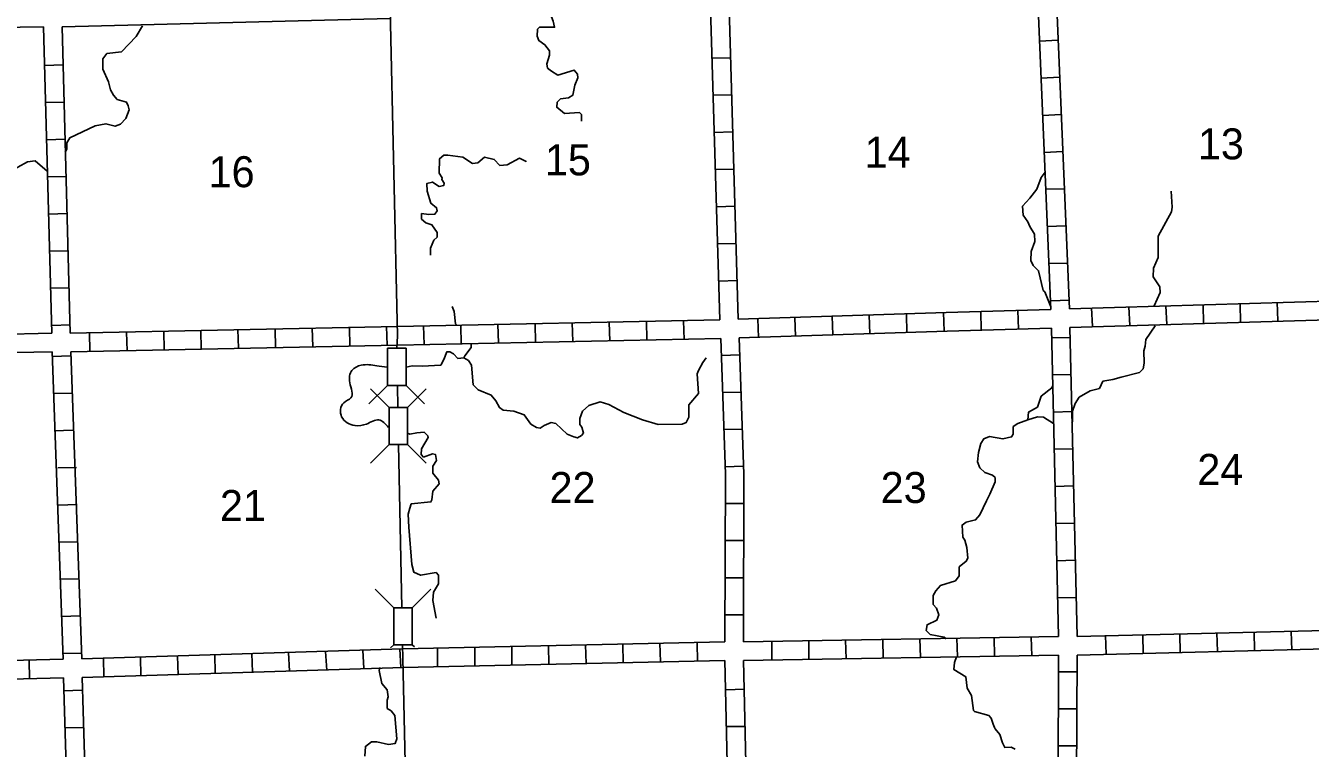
# Model space of a CAD drawing. Extents: x 2035620 to 2659331, y 15906548 to 16282978.
# Drawn here: x 2269545 to 2290298, y 16168428 to 16180099 of the extents above; entities that cross this region are included whole.
import ezdxf

# ---------------------------------------------------------------- set-up
doc = ezdxf.new("R2010")
doc.units = 0
for name, color, linetype in [('L14', 7, 'Continuous'), ('L18', 7, 'Continuous'), ('L3', 7, 'Continuous'), ('L4', 7, 'Continuous'), ('L8', 7, 'Continuous')]:
    doc.layers.add(name, color=color, linetype=linetype)

msp = doc.modelspace()

# ---------------------------------------------------------------- linework, layer by layer
at = {"layer": 'L18'}
for p, q in [((2275390, 16174890), (2275690, 16174890)), ((2275390, 16174290), (2275390, 16174890)), ((2275690, 16174290), (2275690, 16174890)), ((2275390, 16174290), (2275090, 16173990)), ((2275390, 16174290), (2275690, 16174290)), ((2275690, 16174290), (2275990, 16173990)), ((2275415, 16173932), (2275115, 16174232)), ((2275715, 16173932), (2276015, 16174232)), ((2275415, 16173932), (2275715, 16173932)), ((2275415, 16173332), (2275415, 16173932)), ((2275715, 16173332), (2275715, 16173932)), ((2275415, 16173332), (2275115, 16173032)), ((2275415, 16173332), (2275715, 16173332)), ((2275715, 16173332), (2276015, 16173032)), ((2275490, 16170698), (2275190, 16170998)), ((2275790, 16170698), (2276090, 16170998)), ((2275490, 16170698), (2275790, 16170698)), ((2275490, 16170098), (2275490, 16170698)), ((2275790, 16170098), (2275790, 16170698)), ((2275490, 16170098), (2275440, 16170048)), ((2275490, 16170098), (2275790, 16170098)), ((2275790, 16170098), (2275824, 16170065))]:
    msp.add_line(p, q, dxfattribs=at)
at = {"layer": 'L3'}
for points in [[(2278132, 16178865), (2278182, 16178915), (2278315, 16178932), (2278382, 16178974), (2278415, 16179140), (2278465, 16179257), (2278457, 16179315), (2278407, 16179382), (2278140, 16179299), (2278040, 16179365), (2277973, 16179415), (2277965, 16179482), (2278007, 16179624), (2278007, 16179690), (2277932, 16179790), (2277832, 16179857), (2277807, 16179932), (2277815, 16180040), (2277848, 16180074), (2278090, 16180074), (2278065, 16180174), (2278040, 16180240), (2278048, 16180282), (2278057, 16180290)], [(2270182, 16178057), (2270207, 16178107), (2270207, 16178207), (2270257, 16178290), (2270665, 16178482), (2270840, 16178515), (2270990, 16178474), (2271074, 16178507), (2271165, 16178599), (2271215, 16178740), (2271199, 16178807), (2271174, 16178865), (2271024, 16178907), (2270965, 16178974), (2270915, 16179065), (2270882, 16179190), (2270790, 16179399), (2270790, 16179565), (2270857, 16179649), (2271090, 16179674), (2271332, 16179924), (2271432, 16180099)], [(2278523, 16178557), (2278523, 16178665), (2278490, 16178699), (2278248, 16178682), (2278123, 16178782), (2278132, 16178865)], [(2276082, 16176390), (2276082, 16176507), (2276140, 16176632), (2276190, 16176682), (2276190, 16176757), (2276107, 16176882), (2276007, 16176915), (2275940, 16176974), (2275940, 16177065), (2276057, 16177049), (2276157, 16177057), (2276190, 16177107), (2276182, 16177157), (2276090, 16177232), (2276032, 16177424), (2276024, 16177549), (2276115, 16177574), (2276224, 16177499), (2276299, 16177515), (2276307, 16177557), (2276265, 16177615), (2276274, 16177640), (2276224, 16177715), (2276232, 16177949), (2276299, 16178007), (2276365, 16178007), (2276607, 16177974), (2276765, 16177874), (2276849, 16177882), (2276957, 16177974), (2277115, 16177940), (2277207, 16177840), (2277323, 16177849), (2277523, 16177957), (2277632, 16177907), (2277632, 16177907)], [(2268249, 16177707), (2268282, 16177665), (2268365, 16177574), (2268507, 16177574), (2268549, 16177640), (2268607, 16177757), (2268690, 16177790), (2268799, 16177665), (2268832, 16177590), (2268907, 16177524), (2268982, 16177524), (2269132, 16177624), (2269274, 16177674), (2269415, 16177815), (2269574, 16177899), (2269699, 16177915), (2269890, 16177749)], [(2286107, 16175557), (2286007, 16175799), (2285982, 16175824), (2285907, 16176140), (2285823, 16176224), (2285782, 16176307), (2285790, 16176449), (2285848, 16176615), (2285840, 16176732), (2285765, 16176857), (2285732, 16176932), (2285657, 16177040), (2285648, 16177182), (2285765, 16177315), (2285882, 16177457), (2285948, 16177649), (2286015, 16177732)], [(2287773, 16175574), (2287873, 16175790), (2287865, 16175882), (2287757, 16176040), (2287765, 16176182), (2287840, 16176357), (2287840, 16176549), (2287840, 16176699), (2288057, 16177090), (2288065, 16177165), (2288048, 16177424)], [(2276515, 16175257), (2276490, 16175282), (2276465, 16175482), (2276432, 16175565)], [(2286448, 16173682), (2286457, 16173707), (2286457, 16173874), (2286498, 16173999), (2286565, 16174099), (2286740, 16174199), (2286890, 16174240), (2286948, 16174357), (2287107, 16174382), (2287240, 16174424), (2287540, 16174499), (2287598, 16174557), (2287615, 16174649), (2287607, 16174849), (2287632, 16174924), (2287640, 16175032), (2287790, 16175249)], [(2276624, 16174732), (2276640, 16174765), (2276740, 16174899), (2276740, 16174957)], [(2275690, 16174582), (2275790, 16174607), (2275949, 16174599), (2276249, 16174615), (2276299, 16174707), (2276349, 16174832), (2276399, 16174832), (2276457, 16174799), (2276524, 16174724), (2276624, 16174732)], [(2280540, 16174732), (2280482, 16174657), (2280415, 16174532), (2280390, 16174474), (2280415, 16174157), (2280257, 16173974), (2280257, 16173774), (2280215, 16173690), (2280148, 16173665), (2279765, 16173657), (2279507, 16173732), (2279207, 16173849), (2278965, 16173982), (2278823, 16174024), (2278640, 16173965), (2278540, 16173874), (2278498, 16173757), (2278498, 16173657), (2278532, 16173615), (2278557, 16173515), (2278523, 16173482), (2278457, 16173440), (2278398, 16173457), (2278290, 16173499), (2278107, 16173674), (2278032, 16173690), (2277923, 16173640), (2277857, 16173599), (2277798, 16173607), (2277707, 16173665), (2277598, 16173815), (2277432, 16173874), (2277257, 16173890), (2277199, 16173932), (2277140, 16174040), (2277065, 16174132), (2276857, 16174215), (2276774, 16174299), (2276749, 16174615), (2276699, 16174690), (2276624, 16174732)], [(2285732, 16173732), (2285748, 16173857), (2285890, 16173940), (2285948, 16174115), (2286123, 16174249), (2286132, 16174274)], [(2284415, 16170198), (2284382, 16170223), (2284157, 16170265), (2284090, 16170332), (2284107, 16170423), (2284265, 16170498), (2284298, 16170582), (2284257, 16170690), (2284207, 16170748), (2284207, 16170898), (2284248, 16170973), (2284323, 16171057), (2284565, 16171132), (2284623, 16171215), (2284623, 16171357), (2284740, 16171448), (2284765, 16171498), (2284748, 16171673), (2284715, 16171790), (2284682, 16171840), (2284673, 16172032), (2284740, 16172082), (2284890, 16172115), (2284957, 16172198), (2285065, 16172423), (2285123, 16172532), (2285207, 16172732), (2285207, 16172799), (2285165, 16172840), (2285040, 16172882), (2284957, 16172957), (2284923, 16173057), (2284940, 16173207), (2284973, 16173349), (2285023, 16173424), (2285115, 16173465), (2285332, 16173424), (2285473, 16173457), (2285498, 16173499), (2285498, 16173624), (2285573, 16173674), (2285732, 16173732)], [(2285732, 16173732), (2285890, 16173782), (2285990, 16173774), (2286148, 16173674)], [(2276174, 16170532), (2276124, 16170815), (2276132, 16170948), (2276215, 16171082), (2276215, 16171223), (2276174, 16171265), (2275924, 16171223), (2275815, 16171273), (2275782, 16171398), (2275732, 16171999), (2275724, 16172207), (2275749, 16172307), (2275774, 16172374), (2276090, 16172407), (2276107, 16172440), (2276124, 16172582), (2276224, 16172699), (2276215, 16172757), (2276124, 16172874), (2276124, 16172982), (2276182, 16173074), (2276165, 16173174), (2276115, 16173182), (2275974, 16173132), (2275932, 16173174), (2275940, 16173265), (2276049, 16173449), (2276040, 16173474), (2275982, 16173532), (2275865, 16173524), (2275749, 16173499), (2275715, 16173515)], [(2285532, 16168415), (2285465, 16168448), (2285365, 16168440), (2285323, 16168515), (2285282, 16168648), (2285207, 16168740), (2285198, 16168765), (2285173, 16168815), (2285140, 16168915), (2285107, 16168957), (2284873, 16169023), (2284857, 16169040), (2284823, 16169282), (2284757, 16169398), (2284732, 16169582), (2284540, 16169698), (2284548, 16169815), (2284582, 16169907)], [(2275024, 16168298), (2275032, 16168457), (2275132, 16168532), (2275215, 16168532), (2275407, 16168490), (2275515, 16168507), (2275540, 16168582), (2275507, 16168957), (2275449, 16169032), (2275382, 16169073), (2275382, 16169207), (2275399, 16169257), (2275382, 16169373), (2275299, 16169473), (2275257, 16169682), (2275265, 16169732)]]:
    msp.add_lwpolyline(points, dxfattribs=at)
msp.add_spline([(2275382, 16174582), (2275215, 16174607), (2274965, 16174615), (2274815, 16174532), (2274782, 16174332), (2274799, 16174090), (2274682, 16174007), (2274649, 16173782), (2274865, 16173640), (2275049, 16173665), (2275249, 16173732), (2275407, 16173607)], degree=3, dxfattribs=at)
at = {"layer": 'L4'}
for p, q in [((2275549, 16175090), (2275432, 16180365)), ((2275540, 16174890), (2275549, 16175090)), ((2275557, 16173932), (2275549, 16174290)), ((2275624, 16170698), (2275565, 16173332)), ((2275640, 16169882), (2275632, 16170098)), ((2275757, 16164573), (2275640, 16169882))]:
    msp.add_line(p, q, dxfattribs=at)
at = {"layer": 'L8'}
for p, q in [((2286107, 16175515), (2285898, 16180524)), ((2286407, 16175524), (2286198, 16180532)), ((2280757, 16175349), (2280607, 16180374)), ((2281057, 16175357), (2280907, 16180382)), ((2269832, 16180082), (2265224, 16179990)), ((2269965, 16175132), (2269832, 16180082)), ((2275432, 16180215), (2270132, 16180082)), ((2270265, 16175132), (2270132, 16180082)), ((2286223, 16179865), (2285923, 16179849)), ((2269849, 16179457), (2270149, 16179465)), ((2280632, 16179574), (2280932, 16179582)), ((2286248, 16179265), (2285948, 16179249)), ((2269865, 16178857), (2270165, 16178865)), ((2280648, 16178974), (2280948, 16178982)), ((2286273, 16178665), (2285973, 16178649)), ((2269882, 16178257), (2270182, 16178265)), ((2280665, 16178374), (2280965, 16178382)), ((2286298, 16178065), (2285998, 16178049)), ((2269899, 16177657), (2270199, 16177665)), ((2280682, 16177774), (2280982, 16177782)), ((2286323, 16177465), (2286023, 16177457)), ((2280707, 16177174), (2281007, 16177182)), ((2269915, 16177057), (2270215, 16177065)), ((2286348, 16176865), (2286048, 16176857)), ((2280723, 16176574), (2281023, 16176582)), ((2269932, 16176457), (2270232, 16176465)), ((2286382, 16176265), (2286082, 16176257)), ((2280740, 16175974), (2281040, 16175982)), ((2269949, 16175857), (2270249, 16175865)), ((2286107, 16175515), (2284415, 16175465)), ((2286407, 16175665), (2286107, 16175657)), ((2291381, 16175674), (2286407, 16175524)), ((2286782, 16175240), (2286765, 16175540)), ((2287382, 16175257), (2287365, 16175557)), ((2287982, 16175274), (2287965, 16175574)), ((2288573, 16175290), (2288565, 16175590)), ((2289173, 16175307), (2289165, 16175607)), ((2289773, 16175332), (2289765, 16175632)), ((2280757, 16175349), (2275549, 16175240)), ((2278382, 16174999), (2278373, 16175299)), ((2278982, 16175007), (2278973, 16175307)), ((2279582, 16175024), (2279573, 16175324)), ((2280182, 16175032), (2280173, 16175332)), ((2281057, 16175357), (2284415, 16175465)), ((2281382, 16175065), (2281373, 16175365)), ((2281982, 16175082), (2281973, 16175382)), ((2282582, 16175107), (2282573, 16175407)), ((2283182, 16175124), (2283173, 16175424)), ((2283782, 16175140), (2283773, 16175440)), ((2284382, 16175165), (2284373, 16175465)), ((2284982, 16175182), (2284973, 16175482)), ((2285582, 16175199), (2285573, 16175499)), ((2291390, 16175374), (2286415, 16175224)), ((2269965, 16175132), (2267374, 16175076)), ((2269965, 16175257), (2270265, 16175265)), ((2275549, 16175240), (2270265, 16175132)), ((2270582, 16174840), (2270574, 16175140)), ((2271182, 16174849), (2271174, 16175149)), ((2271782, 16174865), (2271774, 16175165)), ((2272382, 16174874), (2272374, 16175174)), ((2272982, 16174890), (2272974, 16175190)), ((2273582, 16174899), (2273574, 16175199)), ((2274182, 16174915), (2274174, 16175215)), ((2274782, 16174924), (2274774, 16175224)), ((2275382, 16174940), (2275374, 16175240)), ((2275982, 16174949), (2275974, 16175249)), ((2276582, 16174957), (2276574, 16175257)), ((2277182, 16174974), (2277174, 16175274)), ((2277782, 16174982), (2277773, 16175282)), ((2281073, 16175057), (2284432, 16175165)), ((2286115, 16175215), (2284432, 16175165)), ((2286232, 16170232), (2286115, 16175215)), ((2286532, 16170232), (2286415, 16175224)), ((2275549, 16174940), (2270274, 16174832)), ((2280773, 16175049), (2275549, 16174940)), ((2286423, 16175065), (2286123, 16175057)), ((2269974, 16174832), (2267374, 16174776)), ((2270149, 16169865), (2269974, 16174832)), ((2269974, 16174757), (2270274, 16174765)), ((2270449, 16169873), (2270274, 16174832)), ((2280782, 16174774), (2281082, 16174782)), ((2286432, 16174465), (2286132, 16174457)), ((2269999, 16174157), (2270299, 16174165)), ((2280798, 16174174), (2281098, 16174182)), ((2286448, 16173865), (2286148, 16173857)), ((2270007, 16173557), (2270307, 16173565)), ((2280823, 16173574), (2281123, 16173582)), ((2286465, 16173265), (2286165, 16173257)), ((2270065, 16172957), (2270365, 16172965)), ((2280840, 16172974), (2281140, 16172982)), ((2286473, 16172665), (2286173, 16172657)), ((2270074, 16172357), (2270374, 16172365)), ((2280848, 16172382), (2281148, 16172382)), ((2286490, 16172065), (2286190, 16172057)), ((2280848, 16171782), (2281148, 16171782)), ((2270090, 16171757), (2270390, 16171765)), ((2286498, 16171465), (2286198, 16171457)), ((2270107, 16171157), (2270407, 16171165)), ((2280840, 16171182), (2281140, 16171182)), ((2286515, 16170865), (2286215, 16170857)), ((2270124, 16170557), (2270424, 16170565)), ((2280840, 16170582), (2281140, 16170582)), ((2291523, 16170357), (2286532, 16170232)), ((2280840, 16170148), (2275640, 16170032)), ((2279798, 16169823), (2279790, 16170123)), ((2280398, 16169832), (2280390, 16170132)), ((2286232, 16170232), (2281140, 16170148)), ((2281598, 16169857), (2281598, 16170157)), ((2282198, 16169865), (2282198, 16170165)), ((2282798, 16169873), (2282790, 16170173)), ((2283398, 16169882), (2283390, 16170182)), ((2283998, 16169898), (2283990, 16170198)), ((2284598, 16169907), (2284590, 16170207)), ((2285198, 16169915), (2285190, 16170215)), ((2285798, 16169923), (2285790, 16170223)), ((2286998, 16169948), (2286990, 16170248)), ((2287598, 16169957), (2287590, 16170257)), ((2288198, 16169973), (2288190, 16170273)), ((2288798, 16169990), (2288790, 16170290)), ((2289398, 16170007), (2289390, 16170307)), ((2289998, 16170015), (2289990, 16170315)), ((2270140, 16169957), (2270440, 16169965)), ((2275632, 16170032), (2270449, 16169873)), ((2272007, 16169615), (2271999, 16169915)), ((2272607, 16169640), (2272599, 16169940)), ((2273207, 16169657), (2273199, 16169957)), ((2273807, 16169673), (2273790, 16169973)), ((2274407, 16169690), (2274390, 16169990)), ((2275007, 16169715), (2274990, 16170015)), ((2275607, 16169732), (2275590, 16170032)), ((2276199, 16169740), (2276199, 16170040)), ((2276799, 16169757), (2276799, 16170057)), ((2277399, 16169773), (2277399, 16170073)), ((2277998, 16169782), (2277990, 16170082)), ((2278598, 16169798), (2278590, 16170098)), ((2279198, 16169807), (2279190, 16170107)), ((2286232, 16169932), (2281140, 16169848)), ((2291531, 16170057), (2286532, 16169932)), ((2270149, 16169865), (2265516, 16169748)), ((2269607, 16169548), (2269599, 16169848)), ((2275649, 16169732), (2270457, 16169573)), ((2270807, 16169582), (2270799, 16169882)), ((2271407, 16169598), (2271399, 16169898)), ((2280840, 16169848), (2275640, 16169732)), ((2280957, 16164865), (2280840, 16169848)), ((2281257, 16164873), (2281140, 16169848)), ((2270157, 16169565), (2265516, 16169448)), ((2270307, 16164565), (2270157, 16169565)), ((2270607, 16164565), (2270457, 16169573)), ((2286532, 16169665), (2286232, 16169665)), ((2270157, 16169357), (2270457, 16169365)), ((2280857, 16169373), (2281157, 16169382)), ((2286532, 16169065), (2286232, 16169065)), ((2270182, 16168757), (2270482, 16168765)), ((2280865, 16168782), (2281165, 16168782)), ((2286523, 16168465), (2286223, 16168465))]:
    msp.add_line(p, q, dxfattribs=at)
for points in [[(2280840, 16170148), (2280848, 16172857), (2280773, 16175049)], [(2281140, 16170148), (2281148, 16172857), (2281073, 16175057)], [(2286307, 16164923), (2286223, 16167915), (2286232, 16169932)], [(2286607, 16164923), (2286523, 16167915), (2286532, 16169932)]]:
    msp.add_lwpolyline(points, dxfattribs=at)

# ---------------------------------------------------------------- texts
at = {"layer": 'L14'}
for s, p in [('13', (2288482, 16177940)), ('14', (2283098, 16177807)), ('16', (2272499, 16177490)), ('15', (2277932, 16177682)), ('24', (2288473, 16172682)), ('22', (2278007, 16172390)), ('23', (2283357, 16172390)), ('21', (2272682, 16172099))]:
    msp.add_text(s, height=500, rotation=359.9999, dxfattribs=at).set_placement(p)

doc.saveas('drawing.dxf')
